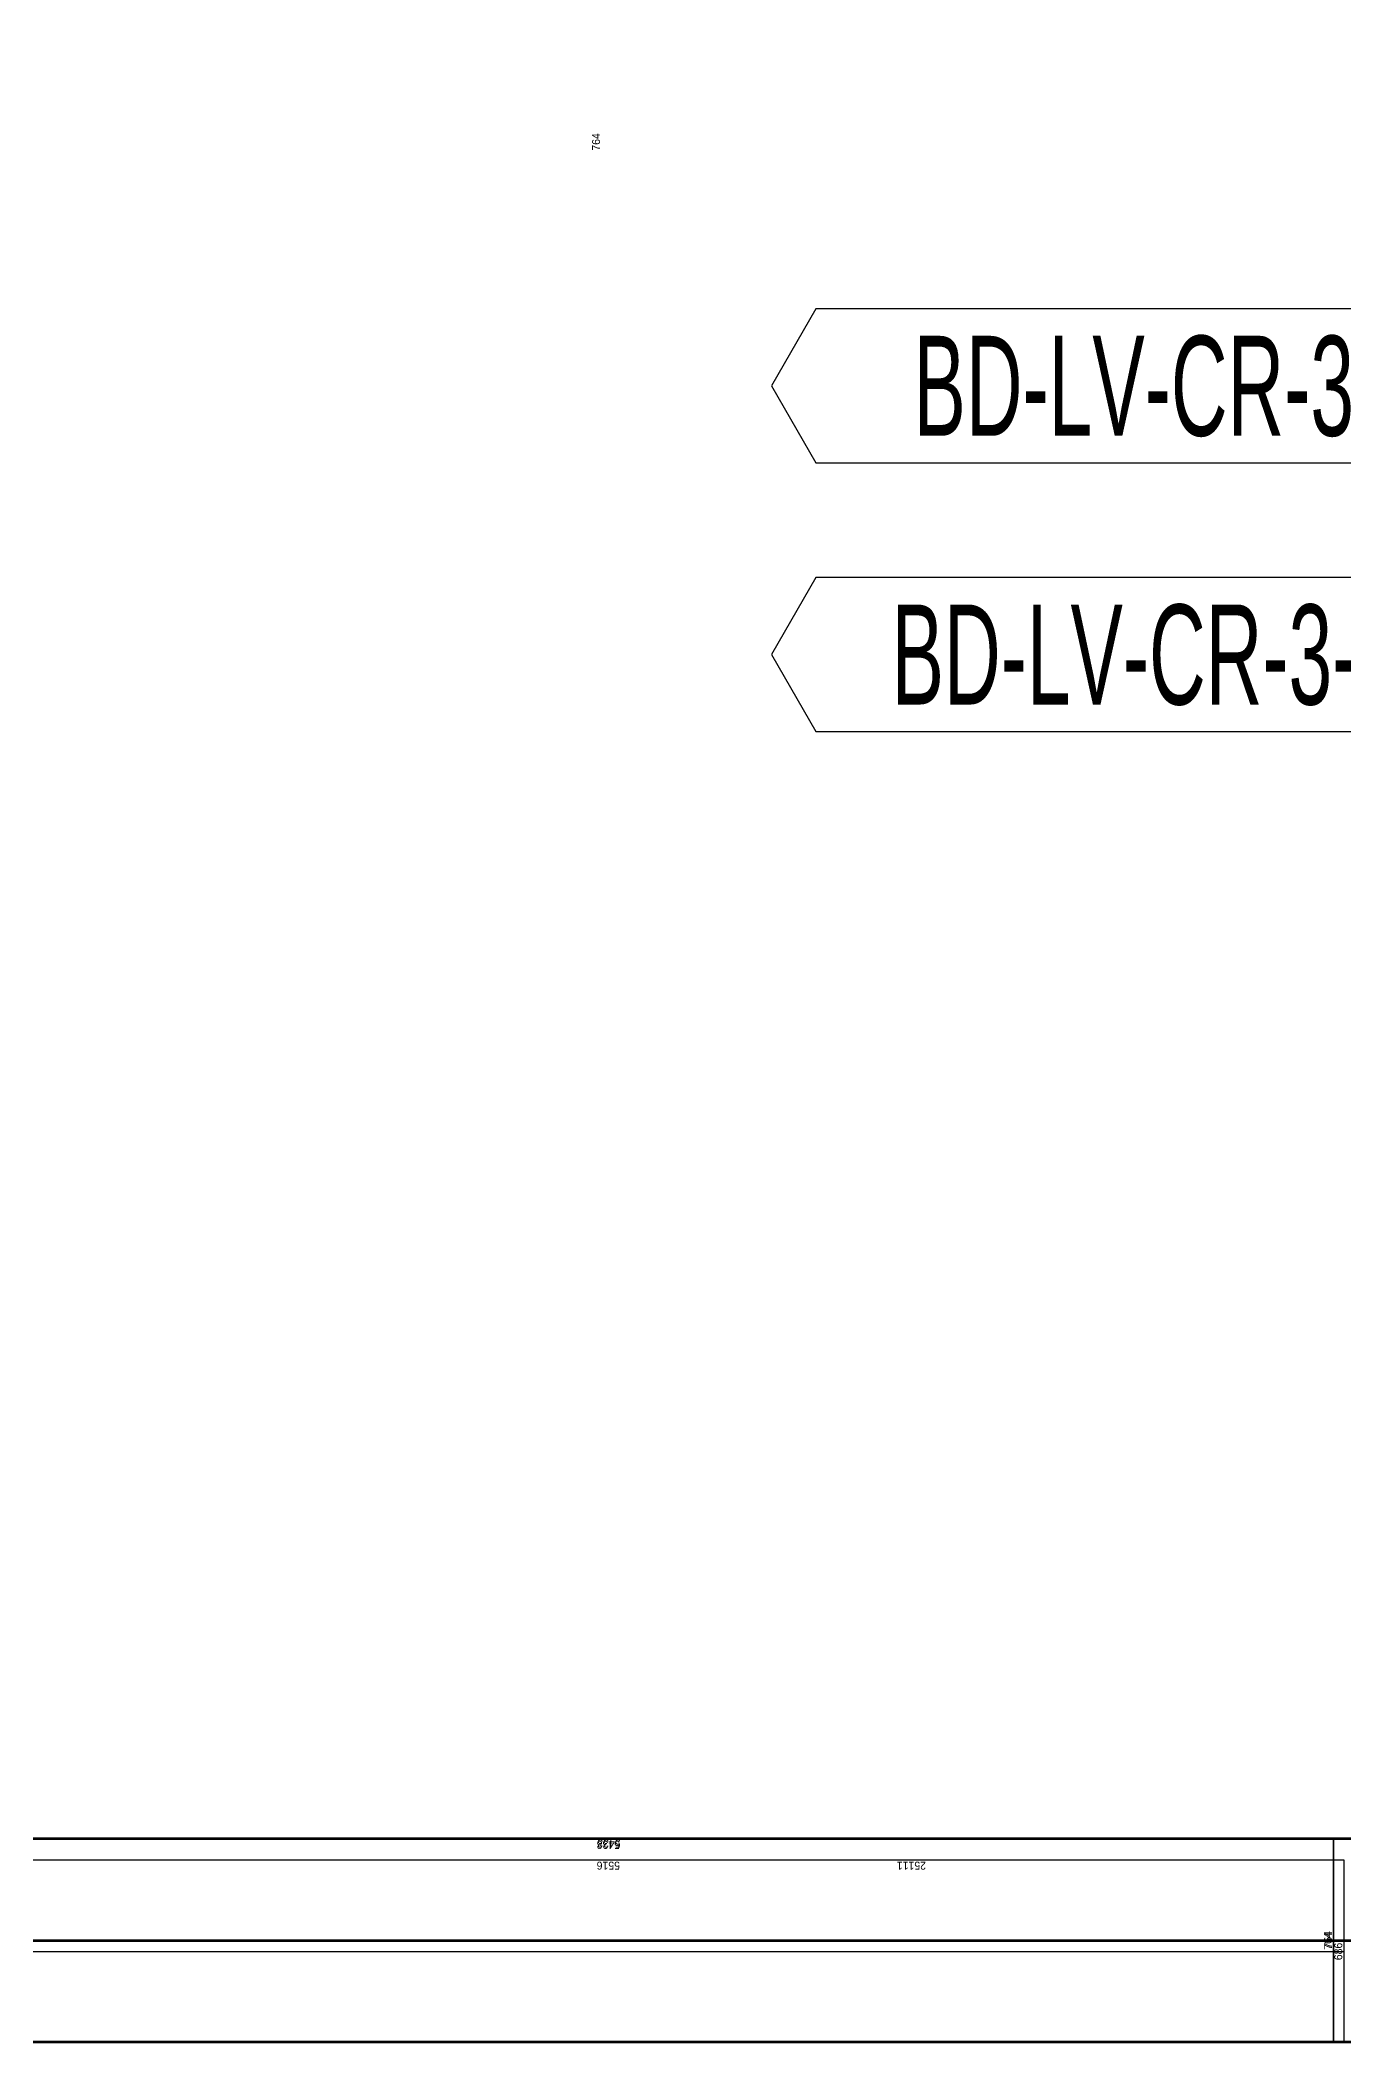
# Model space of a CAD drawing. Header units: millimetres. Extents: x 28486 to 374549, y -351975 to 868946.
# Drawn here: x 279600 to 284489, y 744811 to 752321 of the extents above; entities that cross this region are included whole.
import ezdxf
from ezdxf.enums import TextEntityAlignment as Align

# ---------------------------------------------------------------- set-up
doc = ezdxf.new("R2010")
doc.units = ezdxf.units.MM
doc.header["$LTSCALE"] = 150
doc.layers.get('Defpoints').update_dxf_attribs({"color": 150})
for name, color, linetype in [('-----27 Bus Duct_LV_380-220V_LOAD BANK', 7, 'Continuous'), ('-----27 Bus Duct_LV_380-220V_UT', 41, 'Continuous'), ('-----27 Bus Duct_LV_380-220V_UT B', 71, 'Continuous'), ('-----29 주기', 1, 'Continuous'), ('-----30 Text', 2, 'Continuous')]:
    doc.layers.add(name, color=color, linetype=linetype)
doc.styles.add('ELEC', font='')
doc.styles.get("Standard").update_dxf_attribs({"font": ''})
doc.styles.get('ELEC').set_extended_font_data('Dotum')
doc.styles.get('Standard').set_extended_font_data('Dotum')
doc.dimstyles.new('전기통신참고용-치수', dxfattribs={"dimscale": 15, "dimtxt": 2, "dimasz": 0, "dimexe": 0, "dimexo": 0, "dimgap": 0.4, "dimtad": 4, "dimdec": 0, "dimzin": 0, "dimdsep": 46, "dimtxsty": 'Standard', "dimblk": 'NONE', "dimcen": 0, "dimse1": 1, "dimse2": 1, "dimsd1": 1, "dimsd2": 1, "dimclrd": 8, "dimclre": 8, "dimclrt": 8, "dimadec": 0, "dimazin": 0, "dimtfac": 1, "dimtdec": 0, "dimtix": 1, "dimtmove": 2, "dimatfit": 0, "dimldrblk": 'NONE', "dimfxl": 2, "dimtolj": 1, "dimtzin": 0, "dimarcsym": 0})

# ---------------------------------------------------------------- blocks, each defined once
blk = doc.blocks.new('*D2103')
at = {"layer": 'Defpoints', "color": 0, "transparency": 16777216}
for p in [(764, 12515.7), (764, 12515.7), (764, 5015.8), (764, 4012.8), (764, 4012.8), (764, -1420.2), (0, -26078), (686, -26078), (686, -26078)]:
    blk.add_point(p, dxfattribs=at)
at = {"color": 0, "transparency": 16777216, "char_height": 30, "attachment_point": 5, "rotation": 90}
for s, insert in [('\\A1;{\\C0;7500}', (743, 8765.7)), ('\\A1;{\\C0;5433}', (743, 1296.3))]:
    blk.add_mtext(s, dxfattribs=dict(at, insert=insert))
at = {"color": 0, "transparency": 16777216, "insert": (343, -26099), "char_height": 30, "attachment_point": 5}
blk.add_mtext('\\A1;{\\C0;686}', dxfattribs=at)
blk = doc.blocks.new('_None')
blk = doc.blocks.new('*D2104')
at = {"layer": 'Defpoints', "color": 0, "transparency": 16777216}
for p in [(0, 5015.8), (764, 5015.8), (764, 5015.8), (0, -1420.2), (764, -1420.2), (764, -1420.2), (686, -26078), (686, -26078), (686, -26928)]:
    blk.add_point(p, dxfattribs=at)
at = {"color": 0, "transparency": 16777216, "char_height": 30, "attachment_point": 5}
for insert in [(382, 5036.8), (382, -1399.1)]:
    blk.add_mtext('\\A1;{\\C0;764}', dxfattribs=dict(at, insert=insert))
at = {"color": 0, "transparency": 16777216, "insert": (665, -26503), "char_height": 30, "attachment_point": 5, "rotation": 90}
blk.add_mtext('\\A1;{\\C0;850}', dxfattribs=at)
blk = doc.blocks.new('*U15')
at = {"color": 0}
blk.add_lwpolyline([(-382, -382), (800, -382), (800, 382), (382, 382), (382, 800), (-382, 800)], close=True, dxfattribs=at)
at = {"color": 1}
blk.add_lwpolyline([(800, 0), (0, 0), (0, 800)], dxfattribs=at)
at = {"color": 0, "style": 'ELEC'}
blk.add_text('BD ELBOW(HORIZ)-AL 6300A', height=10, dxfattribs=at).set_placement((-377, -372), align=Align.MIDDLE_LEFT)
blk = doc.blocks.new('*D2107')
at = {"layer": 'Defpoints', "color": 0, "transparency": 16777216}
for p in [(764, 12839.7), (764, 12839.7), (764, 9640.6), (0, 8011), (686, 8011), (686, 8011), (764, -689), (764, -689), (764, -6127)]:
    blk.add_point(p, dxfattribs=at)
at = {"color": 0, "transparency": 16777216, "char_height": 30, "attachment_point": 5, "rotation": 90}
for s, insert in [('\\A1;{\\C0;3199}', (743, 11240.2)), ('\\A1;{\\C0;5438}', (743, -3408))]:
    blk.add_mtext(s, dxfattribs=dict(at, insert=insert))
at = {"color": 0, "transparency": 16777216, "insert": (343, 7990), "char_height": 30, "attachment_point": 5}
blk.add_mtext('\\A1;{\\C0;686}', dxfattribs=at)
blk = doc.blocks.new('*D2108')
at = {"layer": 'Defpoints', "color": 0, "transparency": 16777216}
for p in [(0, 9640.6), (764, 9640.6), (764, 9640.6), (686, 8011), (686, 8011), (0, -6127), (764, -6127), (764, -6127), (686, -17100)]:
    blk.add_point(p, dxfattribs=at)
at = {"color": 0, "transparency": 16777216, "char_height": 30, "attachment_point": 5}
for insert in [(382, 9661.6), (382, -6106)]:
    blk.add_mtext('\\A1;{\\C0;764}', dxfattribs=dict(at, insert=insert))
at = {"color": 0, "transparency": 16777216, "insert": (665, -4544.5), "char_height": 30, "attachment_point": 5, "rotation": 90}
blk.add_mtext('\\A1;{\\C0;25111}', dxfattribs=at)
blk = doc.blocks.new('*D2099')
at = {"layer": 'Defpoints', "color": 0, "transparency": 16777216}
for p in [(764, 8722.8), (764, 8722.8), (764, 3539.8), (686, -1440), (686, -1440), (686, -6956)]:
    blk.add_point(p, dxfattribs=at)
at = {"color": 0, "transparency": 16777216, "char_height": 30, "attachment_point": 5, "rotation": 90}
for s, insert in [('\\A1;{\\C0;5183}', (743, 6131.3)), ('\\A1;{\\C0;5516}', (665, -4198))]:
    blk.add_mtext(s, dxfattribs=dict(at, insert=insert))
blk = doc.blocks.new('*D2100')
at = {"layer": 'Defpoints', "color": 0, "transparency": 16777216}
for p in [(0, 3539.8), (764, 3539.8), (764, 3539.8), (0, -6956), (686, -6956), (686, -6956)]:
    blk.add_point(p, dxfattribs=at)
at = {"color": 0, "transparency": 16777216, "char_height": 30, "attachment_point": 5}
for s, insert in [('\\A1;{\\C0;764}', (382, 3560.9)), ('\\A1;{\\C0;686}', (343, -6935))]:
    blk.add_mtext(s, dxfattribs=dict(at, insert=insert))
blk = doc.blocks.new('*U2101')
at = {"color": 1}
blk.add_line((382, 4012.8), (382, -1420.2), dxfattribs=at)
at = {"color": 0}
blk.add_lwpolyline([(764, -1420.2), (0, -1420.2), (0, 4012.8), (764, 4012.8)], close=True, dxfattribs=at)
for base, p1, p2, middle in [((764, 12515.7), (764, 5015.8), (764, 12515.7), (743, 8765.7)), ((764, 4012.8), (764, -1420.2), (764, 4012.8), (743, 1296.3))]:
    dim = blk.add_linear_dim(base=base, p1=p1, p2=p2, angle=90, text='{\\C0;<>}', dimstyle='전기통신참고용-치수', override={"dimtad": 1, "dimtxsty": 'Standard', "dimclrd": 0, "dimclre": 0, "dimclrt": 0}, dxfattribs=at)
    dim.commit()
    dim.dimension.update_dxf_attribs({"geometry": '*D2103', "text_midpoint": middle})
for base, p1, p2, middle in [((764, 5015.8), (0, 5015.8), (764, 5015.8), (382, 5036.8)), ((764, -1420.2), (0, -1420.2), (764, -1420.2), (382, -1399.1))]:
    dim = blk.add_linear_dim(base=base, p1=p1, p2=p2, text='{\\C0;<>}', dimstyle='전기통신참고용-치수', override={"dimtad": 1, "dimtxsty": 'Standard', "dimclrd": 0, "dimclre": 0, "dimclrt": 0}, dxfattribs=at)
    dim.commit()
    dim.dimension.update_dxf_attribs({"geometry": '*D2104', "text_midpoint": middle})
blk = doc.blocks.new('*U2105')
at = {"color": 1}
blk.add_line((382, -689), (382, -6127), dxfattribs=at)
at = {"color": 0}
blk.add_lwpolyline([(764, -6127), (0, -6127), (0, -689), (764, -689)], close=True, dxfattribs=at)
for base, p1, p2, middle in [((764, 12839.7), (764, 9640.6), (764, 12839.7), (743, 11240.2)), ((764, -689), (764, -6127), (764, -689), (743, -3408))]:
    dim = blk.add_linear_dim(base=base, p1=p1, p2=p2, angle=90, text='{\\C0;<>}', dimstyle='전기통신참고용-치수', override={"dimtad": 1, "dimtxsty": 'Standard', "dimclrd": 0, "dimclre": 0, "dimclrt": 0}, dxfattribs=at)
    dim.commit()
    dim.dimension.update_dxf_attribs({"geometry": '*D2107', "text_midpoint": middle})
for base, p1, p2, middle in [((764, 9640.6), (0, 9640.6), (764, 9640.6), (382, 9661.6)), ((764, -6127), (0, -6127), (764, -6127), (382, -6106))]:
    dim = blk.add_linear_dim(base=base, p1=p1, p2=p2, text='{\\C0;<>}', dimstyle='전기통신참고용-치수', override={"dimtad": 1, "dimtxsty": 'Standard', "dimclrd": 0, "dimclre": 0, "dimclrt": 0}, dxfattribs=at)
    dim.commit()
    dim.dimension.update_dxf_attribs({"geometry": '*D2108', "text_midpoint": middle})
blk = doc.blocks.new('*U2097')
at = {"color": 1}
blk.add_line((343, -1440), (343, -6956), dxfattribs=at)
at = {"color": 0}
blk.add_lwpolyline([(686, -6956), (0, -6956), (0, -1440), (686, -1440)], close=True, dxfattribs=at)
for base, p1, p2, middle in [((764, 8722.8), (764, 3539.8), (764, 8722.8), (743, 6131.3)), ((686, -1440), (686, -6956), (686, -1440), (665, -4198))]:
    dim = blk.add_linear_dim(base=base, p1=p1, p2=p2, angle=90, text='{\\C0;<>}', dimstyle='전기통신참고용-치수', override={"dimtad": 1, "dimtxsty": 'Standard', "dimclrd": 0, "dimclre": 0, "dimclrt": 0}, dxfattribs=at)
    dim.commit()
    dim.dimension.update_dxf_attribs({"geometry": '*D2099', "text_midpoint": middle})
for base, p1, p2, middle in [((764, 3539.8), (0, 3539.8), (764, 3539.8), (382, 3560.9)), ((686, -6956), (0, -6956), (686, -6956), (343, -6935))]:
    dim = blk.add_linear_dim(base=base, p1=p1, p2=p2, text='{\\C0;<>}', dimstyle='전기통신참고용-치수', override={"dimtad": 1, "dimtxsty": 'Standard', "dimclrd": 0, "dimclre": 0, "dimclrt": 0}, dxfattribs=at)
    dim.commit()
    dim.dimension.update_dxf_attribs({"geometry": '*D2100', "text_midpoint": middle})
blk = doc.blocks.new('*U2102')
at = {"color": 0}
dim = blk.add_linear_dim(base=(686, -26078), p1=(0, -26078), p2=(686, -26078), text='{\\C0;<>}', dimstyle='전기통신참고용-치수', override={"dimtxsty": 'Standard', "dimclrd": 0, "dimclre": 0, "dimclrt": 0}, dxfattribs=at)
dim.commit()
dim.dimension.update_dxf_attribs({"geometry": '*D2103', "text_midpoint": (343, -26099)})
dim = blk.add_linear_dim(base=(686, -26078), p1=(686, -26928), p2=(686, -26078), angle=90, text='{\\C0;<>}', dimstyle='전기통신참고용-치수', override={"dimtad": 1, "dimtxsty": 'Standard', "dimclrd": 0, "dimclre": 0, "dimclrt": 0}, dxfattribs=at)
dim.commit()
dim.dimension.update_dxf_attribs({"geometry": '*D2104', "text_midpoint": (665, -26503)})

msp = doc.modelspace()

# ---------------------------------------------------------------- linework, layer by layer
at = {"layer": '-----29 주기', "elevation": 0}
for points in [[(282509, 751313.6), (282342.3, 751024.8), (282509, 750736.1), (285154.8, 750736.1), (285321.5, 751024.8), (285154.8, 751313.6)], [(282509, 750305.8), (282342.3, 750017.1), (282509, 749728.3), (285154.8, 749728.3), (285321.5, 750017.1), (285154.8, 750305.8)]]:
    msp.add_lwpolyline(points, close=True, dxfattribs=at)

# ---------------------------------------------------------------- block references
at = {"layer": '-----27 Bus Duct_LV_380-220V_LOAD BANK', "xscale": -1}
msp.add_blockref('*U15', (285250, 745198), dxfattribs=at)
at = {"layer": '-----27 Bus Duct_LV_380-220V_LOAD BANK', "rotation": 90}
msp.add_blockref('*U2101', (283029.8, 744816), dxfattribs=at)
at = {"layer": '-----27 Bus Duct_LV_380-220V_UT', "xscale": -1}
msp.add_blockref('*U15', (285250, 745193), dxfattribs=at)
at = {"layer": '-----27 Bus Duct_LV_380-220V_UT', "rotation": 90}
msp.add_blockref('*U2105', (278323, 744811), dxfattribs=at)
at = {"layer": '-----27 Bus Duct_LV_380-220V_UT B'}
for name, p, rotation in [('*U2102', (286722, 751557), 89.99999999999997), ('*U2097', (277533, 744811), 90)]:
    msp.add_blockref(name, p, dxfattribs=dict(at, rotation=rotation))

# ---------------------------------------------------------------- texts
at = {"layer": '-----30 Text', "linetype": 'Continuous', "style": 'ELEC', "width": 0.6}
for s, p in [('BD-LV-CR-3-2', (283831.9, 751024.8)), ('BD-LV-CR-3-1a', (283831.9, 750017.1))]:
    msp.add_text(s, height=375, dxfattribs=at).set_placement(p, align=Align.MIDDLE)

doc.saveas('drawing.dxf')
